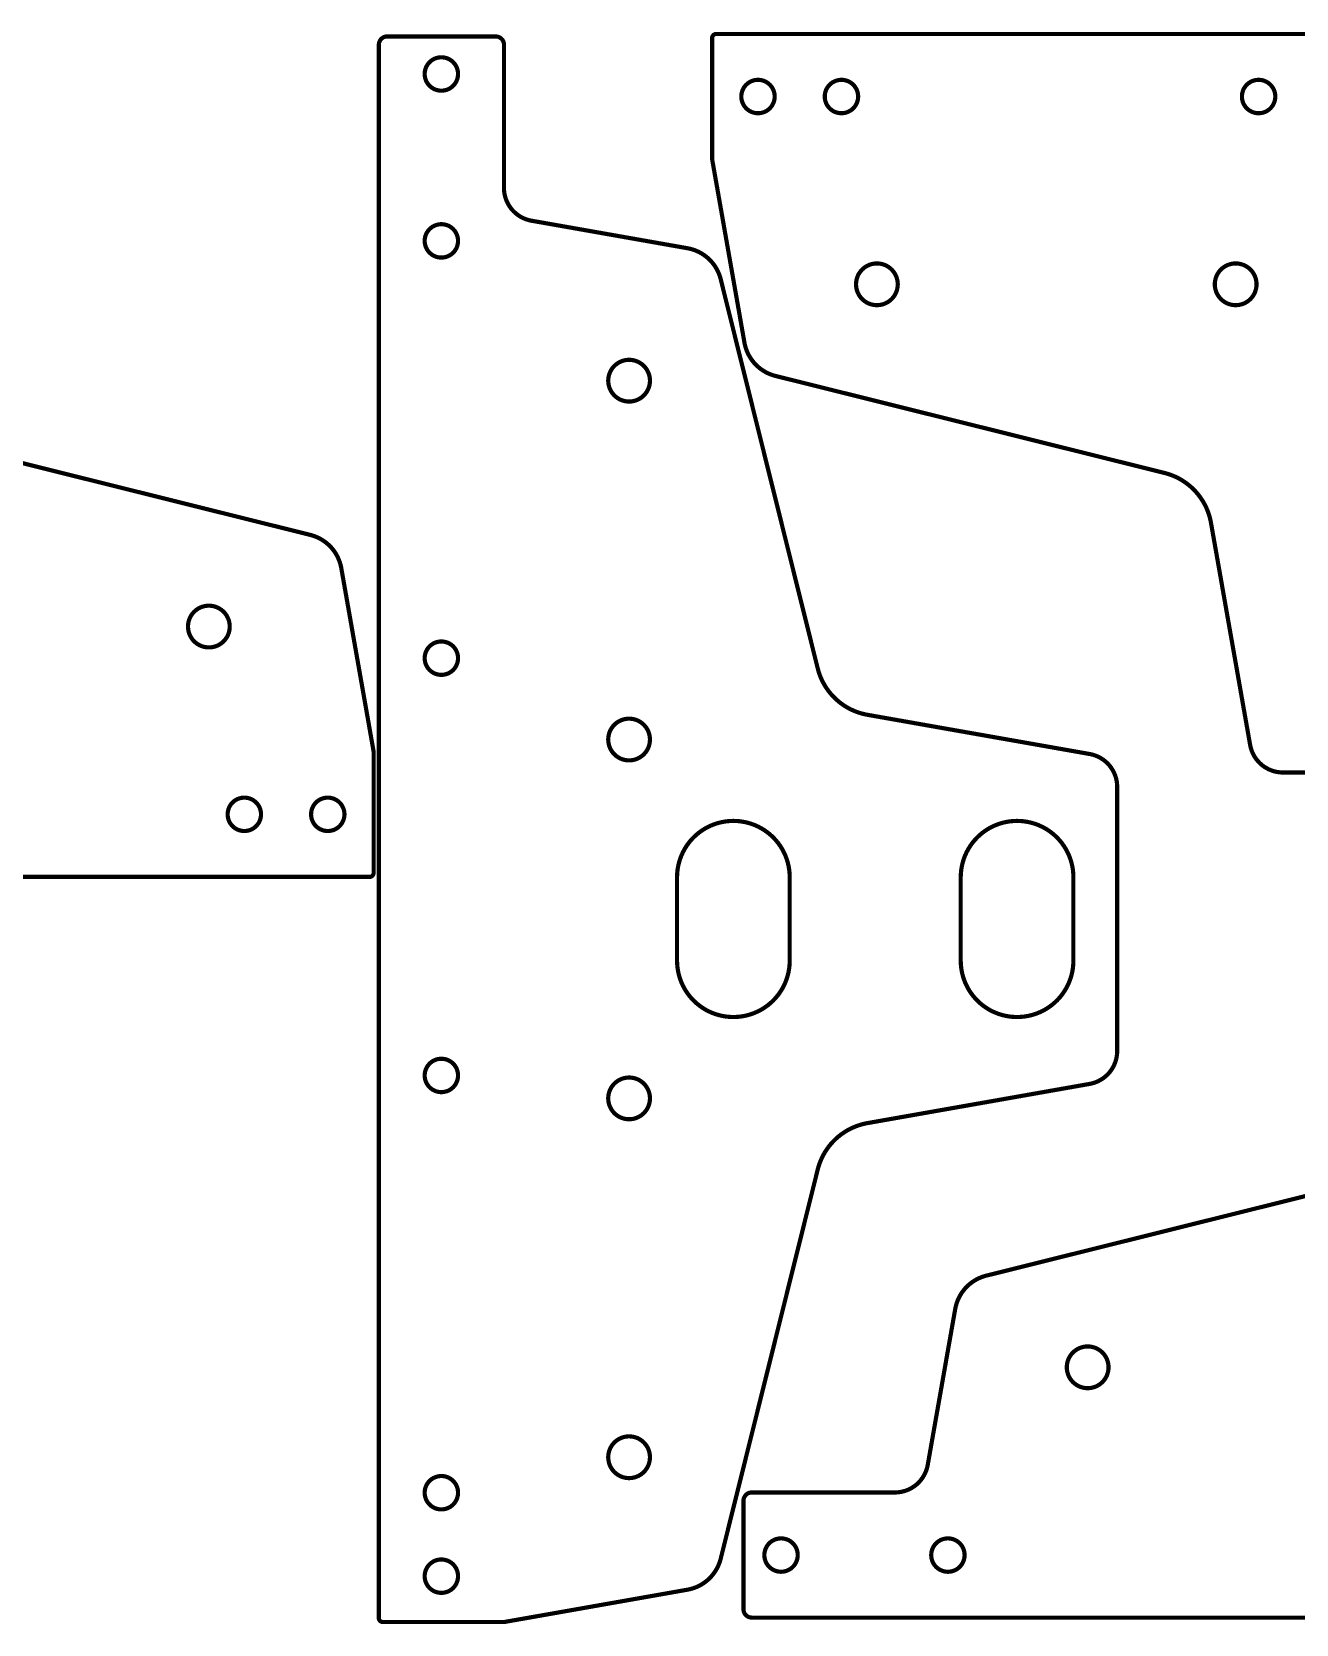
# Model space of a CAD drawing. Extents: x 0 to 1251, y 0 to 2501.
# Drawn here: x 516 to 819, y 0 to 381.6 of the extents above; entities that cross this region are included whole.
import ezdxf

# ---------------------------------------------------------------- set-up
doc = ezdxf.new("R2010")
doc.units = 0
doc.layers.get('0').update_dxf_attribs({"linetype": 'CONTINUOUS'})

msp = doc.modelspace()

# ---------------------------------------------------------------- linework, layer by layer
at = {"color": 0, "const_width": 1}
for points in [[(879.181, 204.111), (815.871, 204.111), (815.696, 204.111), (815.169, 204.142), (814.476, 204.233), (813.797, 204.383), (813.135, 204.593), (812.493, 204.858), (811.875, 205.179), (811.286, 205.554), (810.863, 205.869), (810.729, 205.982), (810.594, 206.094), (810.211, 206.457), (809.739, 206.972), (809.315, 207.525), (808.943, 208.111), (808.622, 208.726), (808.356, 209.369), (808.144, 210.036), (808.022, 210.549), (807.993, 210.721), (798.607, 263.95), (798.583, 264.083), (798.503, 264.482), (798.381, 265.01), (798.239, 265.532), (798.079, 266.047), (797.9, 266.557), (797.704, 267.058), (797.49, 267.553), (797.258, 268.037), (797.01, 268.515), (796.744, 268.983), (796.461, 269.442), (796.162, 269.89), (795.847, 270.328), (795.515, 270.756), (795.168, 271.171), (794.897, 271.476), (794.806, 271.575), (794.713, 271.674), (794.428, 271.965), (794.037, 272.34), (793.635, 272.701), (793.219, 273.046), (792.793, 273.376), (792.356, 273.69), (791.907, 273.987), (791.447, 274.269), (790.979, 274.533), (790.501, 274.782), (790.015, 275.013), (789.519, 275.226), (789.017, 275.421), (788.506, 275.599), (787.988, 275.758), (787.596, 275.867), (787.464, 275.899), (694.213, 299.15), (694.036, 299.193), (693.517, 299.35), (692.842, 299.599), (692.186, 299.894), (691.556, 300.236), (690.951, 300.622), (690.375, 301.051), (689.829, 301.522), (689.44, 301.9), (689.318, 302.032), (689.194, 302.164), (688.844, 302.579), (688.412, 303.156), (688.025, 303.76), (687.682, 304.39), (687.385, 305.043), (687.136, 305.717), (686.935, 306.408), (686.814, 306.938), (686.783, 307.115), (679.026, 351.111), (679.026, 380.111), (679.026, 380.16), (679.046, 380.307), (679.101, 380.493), (679.193, 380.665), (679.283, 380.783), (679.318, 380.818), (679.353, 380.853), (679.471, 380.943), (679.643, 381.035), (679.829, 381.092), (679.976, 381.111), (680.026, 381.111), (1057.03, 381.111)], [(599.142, 378.514), (599.142, 378.565), (599.153, 378.718), (599.182, 378.917), (599.232, 379.108), (599.299, 379.292), (599.383, 379.467), (599.483, 379.632), (599.599, 379.785), (599.728, 379.928), (599.869, 380.057), (600.024, 380.171), (600.189, 380.271), (600.364, 380.356), (600.547, 380.424), (600.739, 380.472), (600.938, 380.503), (601.09, 380.513), (601.142, 380.513), (627.142, 380.513), (627.192, 380.513), (627.339, 380.503), (627.533, 380.474), (627.724, 380.426), (627.907, 380.361), (628.083, 380.278), (628.251, 380.176), (628.41, 380.06), (628.521, 379.963), (628.557, 379.926), (628.592, 379.892), (628.689, 379.781), (628.806, 379.622), (628.907, 379.454), (628.99, 379.278), (629.056, 379.094), (629.103, 378.904), (629.132, 378.71), (629.142, 378.561), (629.142, 378.513), (629.128, 344.229), (629.128, 344.053), (629.158, 343.526), (629.25, 342.833), (629.401, 342.154), (629.61, 341.492), (629.875, 340.849), (630.196, 340.232), (630.571, 339.642), (630.886, 339.219), (630.999, 339.085), (631.111, 338.95), (631.474, 338.567), (631.989, 338.094), (632.542, 337.671), (633.128, 337.297), (633.743, 336.976), (634.386, 336.71), (635.053, 336.499), (635.565, 336.378), (635.739, 336.347), (673.121, 329.756), (673.299, 329.724), (673.828, 329.604), (674.519, 329.403), (675.193, 329.154), (675.846, 328.857), (676.476, 328.514), (677.081, 328.126), (677.657, 327.694), (678.072, 327.344), (678.204, 327.221), (678.336, 327.097), (678.714, 326.708), (679.185, 326.164), (679.614, 325.588), (680, 324.983), (680.342, 324.351), (680.637, 323.697), (680.886, 323.021), (681.043, 322.501), (681.086, 322.326), (704.338, 229.075), (704.369, 228.943), (704.478, 228.551), (704.637, 228.033), (704.815, 227.522), (705.01, 227.019), (705.224, 226.524), (705.454, 226.038), (705.703, 225.56), (705.967, 225.09), (706.249, 224.632), (706.546, 224.183), (706.86, 223.746), (707.189, 223.319), (707.535, 222.904), (707.896, 222.501), (708.271, 222.111), (708.563, 221.826), (708.661, 221.733), (708.761, 221.642), (709.065, 221.371), (709.481, 221.024), (709.908, 220.692), (710.346, 220.376), (710.794, 220.076), (711.253, 219.794), (711.721, 219.529), (712.199, 219.281), (712.685, 219.049), (713.178, 218.835), (713.679, 218.639), (714.189, 218.46), (714.704, 218.3), (715.226, 218.158), (715.754, 218.036), (716.153, 217.956), (716.286, 217.932), (769.515, 208.546), (769.688, 208.515), (770.2, 208.394), (770.867, 208.183), (771.51, 207.917), (772.125, 207.596), (772.711, 207.222), (773.264, 206.8), (773.779, 206.328), (774.142, 205.944), (774.254, 205.81), (774.367, 205.675), (774.682, 205.253), (775.057, 204.664), (775.378, 204.046), (775.643, 203.404), (775.853, 202.742), (776.003, 202.063), (776.094, 201.369), (776.125, 200.843), (776.125, 200.668), (776.125, 137.358), (776.125, 137.182), (776.094, 136.656), (776.003, 135.964), (775.853, 135.284), (775.643, 134.622), (775.378, 133.98), (775.057, 133.363), (774.682, 132.773), (774.367, 132.35), (774.254, 132.216), (774.142, 132.081), (773.779, 131.698), (773.264, 131.226), (772.711, 130.803), (772.125, 130.43), (771.51, 130.109), (770.867, 129.842), (770.2, 129.632), (769.688, 129.51), (769.515, 129.479), (716.286, 120.094), (716.153, 120.07), (715.754, 119.99), (715.226, 119.867), (714.704, 119.726), (714.189, 119.566), (713.679, 119.388), (713.178, 119.191), (712.685, 118.977), (712.199, 118.746), (711.721, 118.497), (711.253, 118.232), (710.794, 117.949), (710.346, 117.65), (709.908, 117.334), (709.481, 117.003), (709.065, 116.655), (708.761, 116.385), (708.661, 116.292), (708.563, 116.2), (708.271, 115.915), (707.896, 115.524), (707.535, 115.121), (707.189, 114.706), (706.86, 114.28), (706.546, 113.842), (706.249, 113.394), (705.967, 112.935), (705.703, 112.466), (705.454, 111.989), (705.224, 111.502), (705.01, 111.007), (704.815, 110.503), (704.637, 109.993), (704.478, 109.475), (704.369, 109.082), (704.338, 108.951), (681.086, 15.6992), (681.043, 15.5239), (680.886, 15.0043), (680.637, 14.3286), (680.342, 13.6738), (680, 13.043), (679.614, 12.4382), (679.185, 11.862), (678.714, 11.3166), (678.336, 10.928), (678.204, 10.8047), (678.072, 10.6814), (677.657, 10.3312), (677.081, 9.8997), (676.476, 9.5119), (675.846, 9.1691), (675.193, 8.8722), (674.519, 8.6226), (673.828, 8.4214), (673.299, 8.3017), (673.121, 8.2704), (629.125, 0.5128), (600.125, 0.5128), (600.076, 0.5128), (599.929, 0.5321), (599.743, 0.589), (599.571, 0.681), (599.453, 0.7713), (599.418, 0.8058), (599.383, 0.8405), (599.293, 0.9581), (599.201, 1.1302), (599.144, 1.3168), (599.125, 1.4638), (599.125, 1.5128), (599.125, 378.514)], [(489.458, 284.301), (582.71, 261.051), (582.885, 261.007), (583.404, 260.851), (584.081, 260.601), (584.735, 260.306), (585.365, 259.964), (585.971, 259.578), (586.547, 259.149), (587.092, 258.678), (587.481, 258.3), (587.604, 258.168), (587.728, 258.036), (588.078, 257.622), (588.51, 257.044), (588.897, 256.44), (589.24, 255.81), (589.536, 255.157), (589.786, 254.483), (589.988, 253.792), (590.107, 253.263), (590.139, 253.085), (597.896, 209.09), (597.896, 180.09), (597.896, 180.04), (597.876, 179.893), (597.819, 179.707), (597.728, 179.535), (597.637, 179.417), (597.603, 179.382), (597.568, 179.349), (597.451, 179.258), (597.279, 179.165), (597.092, 179.108), (596.944, 179.09), (596.896, 179.09), (219.896, 179.09)], [(688.547, 1.584), (688.496, 1.584), (688.343, 1.5944), (688.144, 1.6248), (687.953, 1.674), (687.769, 1.7413), (687.594, 1.8257), (687.429, 1.9258), (687.275, 2.041), (687.133, 2.1701), (687.004, 2.3121), (686.89, 2.4661), (686.789, 2.6311), (686.706, 2.8058), (686.637, 2.9896), (686.589, 3.181), (686.558, 3.3796), (686.549, 3.533), (686.549, 3.584), (686.549, 29.584), (686.549, 29.6335), (686.558, 29.7817), (686.588, 29.9761), (686.635, 30.1658), (686.7, 30.3496), (686.783, 30.5261), (686.885, 30.694), (687.001, 30.8518), (687.099, 30.9636), (687.135, 30.9985), (687.169, 31.0335), (687.281, 31.1312), (687.439, 31.2483), (687.607, 31.3485), (687.783, 31.4318), (687.967, 31.4978), (688.157, 31.5454), (688.351, 31.5742), (688.5, 31.584), (688.549, 31.584), (722.832, 31.5701), (723.008, 31.5701), (723.535, 31.6007), (724.228, 31.6921), (724.907, 31.8429), (725.569, 32.0517), (726.213, 32.3172), (726.829, 32.6385), (727.419, 33.0132), (727.843, 33.3279), (727.976, 33.4407), (728.111, 33.5536), (728.494, 33.9156), (728.967, 34.431), (729.39, 34.9833), (729.764, 35.5694), (730.085, 36.1858), (730.351, 36.8286), (730.563, 37.4949), (730.683, 38.0081), (730.714, 38.1808), (737.306, 75.5622), (737.338, 75.7403), (737.457, 76.2693), (737.658, 76.961), (737.907, 77.6346), (738.204, 78.2878), (738.547, 78.9179), (738.935, 79.5228), (739.367, 80.0996), (739.717, 80.5139), (739.84, 80.6458), (739.964, 80.7781), (740.353, 81.1565), (740.897, 81.6269), (741.474, 82.056), (742.078, 82.4422), (742.71, 82.7839), (743.364, 83.0799), (744.04, 83.3287), (744.56, 83.4853), (744.735, 83.5289), (837.986, 106.779)], [(1065.55, 1.5677), (688.547, 1.5677)]]:
    msp.add_lwpolyline(points, dxfattribs=at)
for points in [[(618.125, 371.513), (618.125, 371.411), (618.106, 371.104), (618.044, 370.707), (617.946, 370.324), (617.811, 369.956), (617.643, 369.606), (617.443, 369.276), (617.213, 368.968), (616.954, 368.685), (616.669, 368.426), (616.363, 368.196), (616.032, 367.996), (615.682, 367.828), (615.315, 367.693), (614.932, 367.594), (614.535, 367.533), (614.228, 367.513), (614.125, 367.513), (614.024, 367.513), (613.717, 367.533), (613.319, 367.594), (612.936, 367.693), (612.568, 367.828), (612.219, 367.996), (611.889, 368.196), (611.581, 368.426), (611.297, 368.685), (611.039, 368.968), (610.808, 369.276), (610.608, 369.606), (610.44, 369.956), (610.306, 370.324), (610.207, 370.707), (610.146, 371.104), (610.125, 371.411), (610.125, 371.513), (610.125, 371.615), (610.146, 371.922), (610.207, 372.319), (610.306, 372.703), (610.44, 373.069), (610.608, 373.419), (610.808, 373.75), (611.039, 374.057), (611.297, 374.342), (611.581, 374.6), (611.889, 374.829), (612.219, 375.031), (612.568, 375.199), (612.936, 375.333), (613.319, 375.432), (613.717, 375.492), (614.024, 375.513), (614.125, 375.513), (614.228, 375.513), (614.535, 375.492), (614.932, 375.432), (615.315, 375.333), (615.682, 375.199), (616.032, 375.031), (616.363, 374.829), (616.669, 374.6), (616.954, 374.342), (617.213, 374.057), (617.443, 373.75), (617.643, 373.419), (617.811, 373.069), (617.946, 372.703), (618.044, 372.319), (618.106, 371.922), (618.125, 371.615), (618.125, 371.513)], [(694.026, 366.111), (694.026, 366.008), (694.006, 365.701), (693.944, 365.304), (693.846, 364.921), (693.711, 364.553), (693.543, 364.204), (693.343, 363.874), (693.113, 363.567), (692.854, 363.282), (692.569, 363.024), (692.262, 362.793), (691.932, 362.593), (691.583, 362.425), (691.215, 362.29), (690.832, 362.192), (690.435, 362.131), (690.128, 362.111), (690.026, 362.111), (689.924, 362.111), (689.617, 362.131), (689.219, 362.192), (688.836, 362.29), (688.469, 362.425), (688.119, 362.593), (687.789, 362.793), (687.482, 363.024), (687.197, 363.282), (686.939, 363.567), (686.708, 363.874), (686.508, 364.204), (686.34, 364.553), (686.206, 364.921), (686.107, 365.304), (686.046, 365.701), (686.026, 366.008), (686.026, 366.111), (686.026, 366.213), (686.046, 366.519), (686.107, 366.917), (686.206, 367.3), (686.34, 367.668), (686.508, 368.017), (686.708, 368.347), (686.939, 368.656), (687.197, 368.939), (687.482, 369.197), (687.789, 369.428), (688.119, 369.628), (688.469, 369.796), (688.836, 369.931), (689.219, 370.029), (689.617, 370.09), (689.924, 370.111), (690.026, 370.111), (690.128, 370.111), (690.435, 370.09), (690.832, 370.029), (691.215, 369.931), (691.583, 369.796), (691.932, 369.628), (692.262, 369.428), (692.569, 369.197), (692.854, 368.939), (693.113, 368.656), (693.343, 368.347), (693.543, 368.017), (693.711, 367.668), (693.846, 367.3), (693.944, 366.917), (694.006, 366.519), (694.026, 366.213), (694.026, 366.111)], [(714.026, 366.111), (714.026, 366.008), (714.006, 365.701), (713.944, 365.304), (713.846, 364.921), (713.711, 364.553), (713.543, 364.204), (713.343, 363.874), (713.113, 363.567), (712.854, 363.282), (712.569, 363.024), (712.262, 362.793), (711.932, 362.593), (711.583, 362.425), (711.215, 362.29), (710.832, 362.192), (710.435, 362.131), (710.128, 362.111), (710.026, 362.111), (709.924, 362.111), (709.617, 362.131), (709.219, 362.192), (708.836, 362.29), (708.469, 362.425), (708.119, 362.593), (707.789, 362.793), (707.482, 363.024), (707.197, 363.282), (706.939, 363.567), (706.708, 363.874), (706.508, 364.204), (706.34, 364.553), (706.206, 364.921), (706.107, 365.304), (706.046, 365.701), (706.026, 366.008), (706.026, 366.111), (706.026, 366.213), (706.046, 366.519), (706.107, 366.917), (706.206, 367.3), (706.34, 367.668), (706.508, 368.017), (706.708, 368.347), (706.939, 368.656), (707.197, 368.939), (707.482, 369.197), (707.789, 369.428), (708.119, 369.628), (708.469, 369.796), (708.836, 369.931), (709.219, 370.029), (709.617, 370.09), (709.924, 370.111), (710.026, 370.111), (710.128, 370.111), (710.435, 370.09), (710.832, 370.029), (711.215, 369.931), (711.583, 369.796), (711.932, 369.628), (712.262, 369.428), (712.569, 369.197), (712.854, 368.939), (713.113, 368.656), (713.343, 368.347), (713.543, 368.017), (713.711, 367.668), (713.846, 367.3), (713.944, 366.917), (714.006, 366.519), (714.026, 366.213), (714.026, 366.111)], [(814.026, 366.111), (814.026, 366.008), (814.006, 365.701), (813.944, 365.304), (813.846, 364.921), (813.711, 364.553), (813.543, 364.204), (813.343, 363.874), (813.113, 363.567), (812.854, 363.282), (812.569, 363.024), (812.262, 362.793), (811.932, 362.593), (811.583, 362.425), (811.215, 362.29), (810.832, 362.192), (810.435, 362.131), (810.128, 362.111), (810.026, 362.111), (809.924, 362.111), (809.617, 362.131), (809.219, 362.192), (808.836, 362.29), (808.469, 362.425), (808.119, 362.593), (807.789, 362.793), (807.482, 363.024), (807.197, 363.282), (806.939, 363.567), (806.708, 363.874), (806.508, 364.204), (806.34, 364.553), (806.206, 364.921), (806.107, 365.304), (806.046, 365.701), (806.026, 366.008), (806.026, 366.111), (806.026, 366.213), (806.046, 366.519), (806.107, 366.917), (806.206, 367.3), (806.34, 367.668), (806.508, 368.017), (806.708, 368.347), (806.939, 368.656), (807.197, 368.939), (807.482, 369.197), (807.789, 369.428), (808.119, 369.628), (808.469, 369.796), (808.836, 369.931), (809.219, 370.029), (809.617, 370.09), (809.924, 370.111), (810.026, 370.111), (810.128, 370.111), (810.435, 370.09), (810.832, 370.029), (811.215, 369.931), (811.583, 369.796), (811.932, 369.628), (812.262, 369.428), (812.569, 369.197), (812.854, 368.939), (813.113, 368.656), (813.343, 368.347), (813.543, 368.017), (813.711, 367.668), (813.846, 367.3), (813.944, 366.917), (814.006, 366.519), (814.026, 366.213), (814.026, 366.111)], [(618.125, 331.513), (618.125, 331.411), (618.106, 331.104), (618.044, 330.707), (617.946, 330.324), (617.811, 329.956), (617.643, 329.606), (617.443, 329.276), (617.213, 328.968), (616.954, 328.685), (616.669, 328.426), (616.363, 328.196), (616.032, 327.996), (615.682, 327.828), (615.315, 327.693), (614.932, 327.594), (614.535, 327.533), (614.228, 327.513), (614.125, 327.513), (614.024, 327.513), (613.717, 327.533), (613.319, 327.594), (612.936, 327.693), (612.568, 327.828), (612.219, 327.996), (611.889, 328.196), (611.581, 328.426), (611.297, 328.685), (611.039, 328.968), (610.808, 329.276), (610.608, 329.606), (610.44, 329.956), (610.306, 330.324), (610.207, 330.707), (610.146, 331.104), (610.125, 331.411), (610.125, 331.513), (610.125, 331.615), (610.146, 331.922), (610.207, 332.319), (610.306, 332.703), (610.44, 333.069), (610.608, 333.419), (610.808, 333.75), (611.039, 334.057), (611.297, 334.342), (611.581, 334.6), (611.889, 334.829), (612.219, 335.031), (612.568, 335.199), (612.936, 335.333), (613.319, 335.432), (613.717, 335.492), (614.024, 335.513), (614.125, 335.513), (614.228, 335.513), (614.535, 335.492), (614.932, 335.432), (615.315, 335.333), (615.682, 335.199), (616.032, 335.031), (616.363, 334.829), (616.669, 334.6), (616.954, 334.342), (617.213, 334.057), (617.443, 333.75), (617.643, 333.419), (617.811, 333.069), (617.946, 332.703), (618.044, 332.319), (618.106, 331.922), (618.125, 331.615), (618.125, 331.513)], [(723.526, 321.111), (723.526, 320.983), (723.5, 320.6), (723.424, 320.103), (723.301, 319.624), (723.133, 319.164), (722.922, 318.728), (722.672, 318.315), (722.383, 317.931), (722.061, 317.575), (721.706, 317.253), (721.321, 316.964), (720.908, 316.714), (720.472, 316.504), (720.012, 316.335), (719.533, 316.213), (719.037, 316.136), (718.654, 316.111), (718.526, 316.111), (718.399, 316.111), (718.014, 316.136), (717.518, 316.213), (717.039, 316.335), (716.579, 316.504), (716.143, 316.714), (715.731, 316.964), (715.346, 317.253), (714.99, 317.575), (714.668, 317.931), (714.379, 318.315), (714.129, 318.728), (713.918, 319.164), (713.75, 319.624), (713.628, 320.103), (713.551, 320.6), (713.526, 320.983), (713.526, 321.111), (713.526, 321.239), (713.551, 321.622), (713.628, 322.118), (713.75, 322.597), (713.918, 323.057), (714.129, 323.494), (714.379, 323.906), (714.668, 324.292), (714.99, 324.646), (715.346, 324.969), (715.731, 325.257), (716.143, 325.507), (716.579, 325.718), (717.039, 325.886), (717.518, 326.008), (718.014, 326.085), (718.399, 326.111), (718.526, 326.111), (718.654, 326.111), (719.037, 326.085), (719.533, 326.008), (720.012, 325.886), (720.472, 325.718), (720.908, 325.507), (721.321, 325.257), (721.706, 324.969), (722.061, 324.646), (722.383, 324.292), (722.672, 323.906), (722.922, 323.494), (723.133, 323.057), (723.301, 322.597), (723.424, 322.118), (723.5, 321.622), (723.526, 321.239), (723.526, 321.111)], [(809.526, 321.111), (809.526, 320.983), (809.5, 320.6), (809.424, 320.103), (809.301, 319.624), (809.133, 319.164), (808.922, 318.728), (808.672, 318.315), (808.383, 317.931), (808.061, 317.575), (807.706, 317.253), (807.321, 316.964), (806.908, 316.714), (806.472, 316.504), (806.012, 316.335), (805.533, 316.213), (805.037, 316.136), (804.654, 316.111), (804.526, 316.111), (804.399, 316.111), (804.014, 316.136), (803.518, 316.213), (803.039, 316.335), (802.579, 316.504), (802.143, 316.714), (801.731, 316.964), (801.346, 317.253), (800.99, 317.575), (800.668, 317.931), (800.379, 318.315), (800.129, 318.728), (799.918, 319.164), (799.75, 319.624), (799.628, 320.103), (799.551, 320.6), (799.526, 320.983), (799.526, 321.111), (799.526, 321.239), (799.551, 321.622), (799.628, 322.118), (799.75, 322.597), (799.918, 323.057), (800.129, 323.494), (800.379, 323.906), (800.668, 324.292), (800.99, 324.646), (801.346, 324.969), (801.731, 325.257), (802.143, 325.507), (802.579, 325.718), (803.039, 325.886), (803.518, 326.008), (804.014, 326.085), (804.399, 326.111), (804.526, 326.111), (804.654, 326.111), (805.037, 326.085), (805.533, 326.008), (806.012, 325.886), (806.472, 325.718), (806.908, 325.507), (807.321, 325.257), (807.706, 324.969), (808.061, 324.646), (808.383, 324.292), (808.672, 323.906), (808.922, 323.494), (809.133, 323.057), (809.301, 322.597), (809.424, 322.118), (809.5, 321.622), (809.526, 321.239), (809.526, 321.111)], [(664.125, 298.013), (664.125, 297.885), (664.1, 297.501), (664.024, 297.006), (663.901, 296.526), (663.733, 296.067), (663.522, 295.629), (663.272, 295.218), (662.983, 294.832), (662.661, 294.478), (662.306, 294.154), (661.921, 293.867), (661.508, 293.617), (661.072, 293.406), (660.613, 293.237), (660.133, 293.114), (659.636, 293.039), (659.253, 293.013), (659.125, 293.013), (658.997, 293.013), (658.614, 293.039), (658.118, 293.114), (657.639, 293.237), (657.179, 293.406), (656.742, 293.617), (656.331, 293.867), (655.944, 294.154), (655.59, 294.478), (655.268, 294.832), (654.979, 295.218), (654.729, 295.629), (654.518, 296.067), (654.35, 296.526), (654.228, 297.006), (654.151, 297.501), (654.125, 297.885), (654.125, 298.013), (654.125, 298.14), (654.151, 298.524), (654.228, 299.021), (654.35, 299.5), (654.518, 299.96), (654.729, 300.396), (654.979, 300.808), (655.268, 301.193), (655.59, 301.549), (655.944, 301.871), (656.331, 302.158), (656.742, 302.41), (657.179, 302.619), (657.639, 302.787), (658.118, 302.911), (658.614, 302.987), (658.997, 303.013), (659.125, 303.013), (659.253, 303.013), (659.636, 302.987), (660.133, 302.911), (660.613, 302.787), (661.072, 302.619), (661.508, 302.41), (661.921, 302.158), (662.306, 301.871), (662.661, 301.549), (662.983, 301.193), (663.272, 300.808), (663.522, 300.396), (663.733, 299.96), (663.901, 299.5), (664.024, 299.021), (664.1, 298.524), (664.125, 298.14), (664.125, 298.013)], [(563.396, 239.09), (563.396, 238.963), (563.371, 238.579), (563.294, 238.082), (563.171, 237.603), (563.003, 237.143), (562.793, 236.707), (562.542, 236.294), (562.254, 235.91), (561.932, 235.554), (561.576, 235.232), (561.192, 234.944), (560.779, 234.693), (560.342, 234.483), (559.883, 234.315), (559.404, 234.192), (558.907, 234.115), (558.524, 234.09), (558.396, 234.09), (558.268, 234.09), (557.885, 234.115), (557.389, 234.192), (556.91, 234.315), (556.45, 234.483), (556.012, 234.693), (555.6, 234.944), (555.215, 235.232), (554.861, 235.554), (554.537, 235.91), (554.25, 236.294), (554, 236.707), (553.789, 237.143), (553.621, 237.603), (553.497, 238.082), (553.422, 238.579), (553.396, 238.963), (553.396, 239.09), (553.396, 239.218), (553.422, 239.601), (553.497, 240.097), (553.621, 240.576), (553.789, 241.036), (554, 241.474), (554.25, 241.886), (554.537, 242.271), (554.861, 242.625), (555.215, 242.949), (555.6, 243.236), (556.012, 243.486), (556.45, 243.697), (556.91, 243.865), (557.389, 243.989), (557.885, 244.064), (558.268, 244.09), (558.396, 244.09), (558.524, 244.09), (558.907, 244.064), (559.404, 243.989), (559.883, 243.865), (560.342, 243.697), (560.779, 243.486), (561.192, 243.236), (561.576, 242.949), (561.932, 242.625), (562.254, 242.271), (562.542, 241.886), (562.793, 241.474), (563.003, 241.036), (563.171, 240.576), (563.294, 240.097), (563.371, 239.601), (563.396, 239.218), (563.396, 239.09)], [(618.125, 231.513), (618.125, 231.411), (618.106, 231.104), (618.044, 230.707), (617.946, 230.324), (617.811, 229.956), (617.643, 229.606), (617.443, 229.276), (617.213, 228.968), (616.954, 228.685), (616.669, 228.426), (616.363, 228.196), (616.032, 227.996), (615.682, 227.828), (615.315, 227.693), (614.932, 227.594), (614.535, 227.533), (614.228, 227.513), (614.125, 227.513), (614.024, 227.513), (613.717, 227.533), (613.319, 227.594), (612.936, 227.693), (612.568, 227.828), (612.219, 227.996), (611.889, 228.196), (611.581, 228.426), (611.297, 228.685), (611.039, 228.968), (610.808, 229.276), (610.608, 229.606), (610.44, 229.956), (610.306, 230.324), (610.207, 230.707), (610.146, 231.104), (610.125, 231.411), (610.125, 231.513), (610.125, 231.615), (610.146, 231.922), (610.207, 232.319), (610.306, 232.703), (610.44, 233.069), (610.608, 233.419), (610.808, 233.75), (611.039, 234.057), (611.297, 234.342), (611.581, 234.6), (611.889, 234.829), (612.219, 235.031), (612.568, 235.199), (612.936, 235.333), (613.319, 235.432), (613.717, 235.492), (614.024, 235.513), (614.125, 235.513), (614.228, 235.513), (614.535, 235.492), (614.932, 235.432), (615.315, 235.333), (615.682, 235.199), (616.032, 235.031), (616.363, 234.829), (616.669, 234.6), (616.954, 234.342), (617.213, 234.057), (617.443, 233.75), (617.643, 233.419), (617.811, 233.069), (617.946, 232.703), (618.044, 232.319), (618.106, 231.922), (618.125, 231.615), (618.125, 231.513)], [(664.125, 212.013), (664.125, 211.885), (664.1, 211.501), (664.024, 211.006), (663.901, 210.526), (663.733, 210.067), (663.522, 209.629), (663.272, 209.218), (662.983, 208.832), (662.661, 208.478), (662.306, 208.154), (661.921, 207.867), (661.508, 207.617), (661.072, 207.406), (660.613, 207.237), (660.133, 207.114), (659.636, 207.039), (659.253, 207.013), (659.125, 207.013), (658.997, 207.013), (658.614, 207.039), (658.118, 207.114), (657.639, 207.237), (657.179, 207.406), (656.742, 207.617), (656.331, 207.867), (655.944, 208.154), (655.59, 208.478), (655.268, 208.832), (654.979, 209.218), (654.729, 209.629), (654.518, 210.067), (654.35, 210.526), (654.228, 211.006), (654.151, 211.501), (654.125, 211.885), (654.125, 212.013), (654.125, 212.14), (654.151, 212.524), (654.228, 213.021), (654.35, 213.5), (654.518, 213.96), (654.729, 214.396), (654.979, 214.808), (655.268, 215.193), (655.59, 215.549), (655.944, 215.871), (656.331, 216.158), (656.742, 216.41), (657.179, 216.619), (657.639, 216.788), (658.118, 216.911), (658.614, 216.987), (658.997, 217.013), (659.125, 217.013), (659.253, 217.013), (659.636, 216.987), (660.133, 216.911), (660.613, 216.788), (661.072, 216.619), (661.508, 216.41), (661.921, 216.158), (662.306, 215.871), (662.661, 215.549), (662.983, 215.193), (663.272, 214.808), (663.522, 214.396), (663.733, 213.96), (663.901, 213.5), (664.024, 213.021), (664.1, 212.524), (664.125, 212.14), (664.125, 212.013)], [(570.896, 194.09), (570.896, 193.987), (570.875, 193.681), (570.815, 193.283), (570.717, 192.9), (570.582, 192.533), (570.414, 192.183), (570.213, 191.853), (569.983, 191.546), (569.725, 191.261), (569.44, 191.003), (569.132, 190.774), (568.803, 190.572), (568.453, 190.404), (568.086, 190.269), (567.703, 190.171), (567.306, 190.111), (566.999, 190.09), (566.896, 190.09), (566.794, 190.09), (566.488, 190.111), (566.09, 190.171), (565.707, 190.269), (565.339, 190.404), (564.989, 190.572), (564.66, 190.774), (564.351, 191.003), (564.068, 191.261), (563.81, 191.546), (563.579, 191.853), (563.379, 192.183), (563.21, 192.533), (563.076, 192.9), (562.978, 193.283), (562.917, 193.681), (562.896, 193.987), (562.896, 194.09), (562.896, 194.192), (562.917, 194.499), (562.978, 194.896), (563.076, 195.279), (563.21, 195.647), (563.379, 195.997), (563.579, 196.326), (563.81, 196.635), (564.068, 196.918), (564.351, 197.176), (564.66, 197.407), (564.989, 197.607), (565.339, 197.775), (565.707, 197.91), (566.09, 198.008), (566.488, 198.069), (566.794, 198.09), (566.896, 198.09), (566.999, 198.09), (567.306, 198.069), (567.703, 198.008), (568.086, 197.91), (568.453, 197.775), (568.803, 197.607), (569.132, 197.407), (569.44, 197.176), (569.725, 196.918), (569.983, 196.635), (570.213, 196.326), (570.414, 195.997), (570.582, 195.647), (570.717, 195.279), (570.815, 194.896), (570.875, 194.499), (570.896, 194.192), (570.896, 194.09)], [(590.896, 194.09), (590.896, 193.987), (590.875, 193.681), (590.815, 193.283), (590.717, 192.9), (590.582, 192.533), (590.414, 192.183), (590.213, 191.853), (589.983, 191.546), (589.725, 191.261), (589.44, 191.003), (589.132, 190.774), (588.803, 190.572), (588.453, 190.404), (588.086, 190.269), (587.703, 190.171), (587.306, 190.111), (586.999, 190.09), (586.896, 190.09), (586.794, 190.09), (586.488, 190.111), (586.09, 190.171), (585.707, 190.269), (585.339, 190.404), (584.989, 190.572), (584.66, 190.774), (584.351, 191.003), (584.068, 191.261), (583.81, 191.546), (583.579, 191.853), (583.379, 192.183), (583.21, 192.533), (583.076, 192.9), (582.978, 193.283), (582.917, 193.681), (582.896, 193.987), (582.896, 194.09), (582.896, 194.192), (582.917, 194.499), (582.978, 194.896), (583.076, 195.279), (583.21, 195.647), (583.379, 195.997), (583.579, 196.326), (583.81, 196.635), (584.068, 196.918), (584.351, 197.176), (584.66, 197.407), (584.989, 197.607), (585.339, 197.775), (585.707, 197.91), (586.09, 198.008), (586.488, 198.069), (586.794, 198.09), (586.896, 198.09), (586.999, 198.09), (587.306, 198.069), (587.703, 198.008), (588.086, 197.91), (588.453, 197.775), (588.803, 197.607), (589.132, 197.407), (589.44, 197.176), (589.725, 196.918), (589.983, 196.635), (590.213, 196.326), (590.414, 195.997), (590.582, 195.647), (590.717, 195.279), (590.815, 194.896), (590.875, 194.499), (590.896, 194.192), (590.896, 194.09)], [(670.625, 159.013), (670.625, 158.788), (670.656, 158.114), (670.744, 157.225), (670.89, 156.35), (671.093, 155.49), (671.35, 154.65), (671.66, 153.831), (672.022, 153.033), (672.435, 152.263), (672.896, 151.521), (673.404, 150.808), (673.96, 150.131), (674.558, 149.487), (675.201, 148.882), (675.886, 148.318), (676.611, 147.797), (677.181, 147.433), (677.375, 147.321), (677.571, 147.208), (678.169, 146.897), (678.983, 146.531), (679.814, 146.219), (680.66, 145.965), (681.517, 145.767), (682.382, 145.626), (683.251, 145.542), (684.125, 145.513), (684.999, 145.542), (685.869, 145.626), (686.735, 145.767), (687.592, 145.965), (688.436, 146.219), (689.268, 146.531), (690.082, 146.897), (690.681, 147.208), (690.875, 147.321), (691.071, 147.433), (691.64, 147.797), (692.365, 148.318), (693.05, 148.882), (693.693, 149.487), (694.292, 150.131), (694.847, 150.808), (695.356, 151.521), (695.817, 152.263), (696.229, 153.033), (696.592, 153.831), (696.901, 154.65), (697.158, 155.49), (697.361, 156.35), (697.507, 157.225), (697.596, 158.114), (697.625, 158.788), (697.625, 159.013), (697.625, 179.013), (697.625, 179.237), (697.596, 179.913), (697.507, 180.801), (697.361, 181.676), (697.158, 182.535), (696.901, 183.376), (696.592, 184.196), (696.229, 184.992), (695.817, 185.763), (695.356, 186.506), (694.847, 187.217), (694.292, 187.896), (693.693, 188.539), (693.05, 189.143), (692.365, 189.707), (691.64, 190.229), (691.071, 190.592), (690.875, 190.704), (690.681, 190.817), (690.082, 191.128), (689.268, 191.496), (688.436, 191.807), (687.592, 192.061), (686.735, 192.258), (685.869, 192.4), (684.999, 192.485), (684.125, 192.513), (683.251, 192.485), (682.382, 192.4), (681.517, 192.258), (680.66, 192.061), (679.814, 191.807), (678.983, 191.496), (678.169, 191.128), (677.571, 190.817), (677.375, 190.704), (677.181, 190.592), (676.611, 190.229), (675.886, 189.707), (675.201, 189.143), (674.558, 188.539), (673.96, 187.896), (673.404, 187.217), (672.896, 186.506), (672.435, 185.763), (672.022, 184.992), (671.66, 184.196), (671.35, 183.376), (671.093, 182.535), (670.89, 181.676), (670.744, 180.801), (670.656, 179.913), (670.625, 179.237), (670.625, 179.013), (670.625, 159.013)], [(765.625, 159.013), (765.625, 158.788), (765.596, 158.114), (765.507, 157.225), (765.361, 156.35), (765.158, 155.49), (764.901, 154.65), (764.592, 153.831), (764.229, 153.033), (763.817, 152.263), (763.356, 151.521), (762.847, 150.808), (762.292, 150.131), (761.693, 149.487), (761.05, 148.882), (760.365, 148.318), (759.64, 147.797), (759.071, 147.433), (758.875, 147.321), (758.681, 147.208), (758.082, 146.897), (757.268, 146.531), (756.436, 146.219), (755.592, 145.965), (754.735, 145.767), (753.869, 145.626), (752.999, 145.542), (752.125, 145.513), (751.251, 145.542), (750.382, 145.626), (749.517, 145.767), (748.66, 145.965), (747.814, 146.219), (746.983, 146.531), (746.169, 146.897), (745.571, 147.208), (745.375, 147.321), (745.181, 147.433), (744.611, 147.797), (743.886, 148.318), (743.201, 148.882), (742.558, 149.487), (741.96, 150.131), (741.404, 150.808), (740.896, 151.521), (740.435, 152.263), (740.022, 153.033), (739.66, 153.831), (739.35, 154.65), (739.093, 155.49), (738.89, 156.35), (738.744, 157.225), (738.656, 158.114), (738.625, 158.788), (738.625, 159.013), (738.625, 179.013), (738.625, 179.237), (738.656, 179.913), (738.744, 180.801), (738.89, 181.676), (739.093, 182.535), (739.35, 183.376), (739.66, 184.196), (740.022, 184.992), (740.435, 185.763), (740.896, 186.506), (741.404, 187.217), (741.96, 187.896), (742.558, 188.539), (743.201, 189.143), (743.886, 189.707), (744.611, 190.229), (745.181, 190.592), (745.375, 190.704), (745.571, 190.817), (746.169, 191.128), (746.983, 191.496), (747.814, 191.807), (748.66, 192.061), (749.517, 192.258), (750.382, 192.4), (751.251, 192.485), (752.125, 192.513), (752.999, 192.485), (753.869, 192.4), (754.735, 192.258), (755.592, 192.061), (756.436, 191.807), (757.268, 191.496), (758.082, 191.128), (758.681, 190.817), (758.875, 190.704), (759.071, 190.592), (759.64, 190.229), (760.365, 189.707), (761.05, 189.143), (761.693, 188.539), (762.292, 187.896), (762.847, 187.217), (763.356, 186.506), (763.817, 185.763), (764.229, 184.992), (764.592, 184.196), (764.901, 183.376), (765.158, 182.535), (765.361, 181.676), (765.507, 180.801), (765.596, 179.913), (765.625, 179.237), (765.625, 179.013), (765.625, 159.013)], [(618.125, 131.513), (618.125, 131.411), (618.106, 131.104), (618.044, 130.707), (617.946, 130.323), (617.811, 129.956), (617.643, 129.606), (617.443, 129.277), (617.213, 128.968), (616.954, 128.684), (616.669, 128.426), (616.363, 128.196), (616.032, 127.996), (615.682, 127.827), (615.315, 127.693), (614.932, 127.594), (614.535, 127.533), (614.228, 127.513), (614.125, 127.513), (614.024, 127.513), (613.717, 127.533), (613.319, 127.594), (612.936, 127.693), (612.568, 127.827), (612.219, 127.996), (611.889, 128.196), (611.581, 128.426), (611.297, 128.684), (611.039, 128.968), (610.808, 129.277), (610.608, 129.606), (610.44, 129.956), (610.306, 130.323), (610.207, 130.707), (610.146, 131.104), (610.125, 131.411), (610.125, 131.513), (610.125, 131.615), (610.146, 131.922), (610.207, 132.319), (610.306, 132.702), (610.44, 133.07), (610.608, 133.419), (610.808, 133.749), (611.039, 134.057), (611.297, 134.341), (611.581, 134.599), (611.889, 134.83), (612.219, 135.03), (612.568, 135.199), (612.936, 135.333), (613.319, 135.432), (613.717, 135.492), (614.024, 135.513), (614.125, 135.513), (614.228, 135.513), (614.535, 135.492), (614.932, 135.432), (615.315, 135.333), (615.682, 135.199), (616.032, 135.03), (616.363, 134.83), (616.669, 134.599), (616.954, 134.341), (617.213, 134.057), (617.443, 133.749), (617.643, 133.419), (617.811, 133.07), (617.946, 132.702), (618.044, 132.319), (618.106, 131.922), (618.125, 131.615), (618.125, 131.513)], [(664.125, 126.013), (664.125, 125.885), (664.1, 125.502), (664.024, 125.005), (663.901, 124.526), (663.733, 124.067), (663.522, 123.63), (663.272, 123.218), (662.983, 122.833), (662.661, 122.477), (662.306, 122.155), (661.921, 121.867), (661.508, 121.616), (661.072, 121.406), (660.613, 121.238), (660.133, 121.114), (659.636, 121.039), (659.253, 121.013), (659.125, 121.013), (658.997, 121.013), (658.614, 121.039), (658.118, 121.114), (657.639, 121.238), (657.179, 121.406), (656.742, 121.616), (656.331, 121.867), (655.944, 122.155), (655.59, 122.477), (655.268, 122.833), (654.979, 123.218), (654.729, 123.63), (654.518, 124.067), (654.35, 124.526), (654.228, 125.005), (654.151, 125.502), (654.125, 125.885), (654.125, 126.013), (654.125, 126.141), (654.151, 126.524), (654.228, 127.02), (654.35, 127.5), (654.518, 127.959), (654.729, 128.396), (654.979, 128.808), (655.268, 129.193), (655.59, 129.548), (655.944, 129.871), (656.331, 130.159), (656.742, 130.409), (657.179, 130.62), (657.639, 130.788), (658.118, 130.911), (658.614, 130.987), (658.997, 131.013), (659.125, 131.013), (659.253, 131.013), (659.636, 130.987), (660.133, 130.911), (660.613, 130.788), (661.072, 130.62), (661.508, 130.409), (661.921, 130.159), (662.306, 129.871), (662.661, 129.548), (662.983, 129.193), (663.272, 128.808), (663.522, 128.396), (663.733, 127.959), (663.901, 127.5), (664.024, 127.02), (664.1, 126.524), (664.125, 126.141), (664.125, 126.013)], [(774.049, 61.5679), (774.049, 61.4401), (774.022, 61.0567), (773.947, 60.5603), (773.824, 60.0811), (773.656, 59.6218), (773.444, 59.1847), (773.194, 58.7724), (772.907, 58.3876), (772.583, 58.0324), (772.229, 57.7096), (771.844, 57.4219), (771.432, 57.1714), (770.994, 56.961), (770.535, 56.7928), (770.056, 56.6694), (769.56, 56.5938), (769.176, 56.5679), (769.049, 56.5679), (768.921, 56.5679), (768.537, 56.5938), (768.04, 56.6694), (767.561, 56.7928), (767.101, 56.961), (766.665, 57.1714), (766.253, 57.4219), (765.868, 57.7096), (765.512, 58.0324), (765.19, 58.3876), (764.903, 58.7724), (764.651, 59.1847), (764.442, 59.6218), (764.274, 60.0811), (764.15, 60.5603), (764.074, 61.0567), (764.049, 61.4401), (764.049, 61.5679), (764.049, 61.6957), (764.074, 62.0792), (764.15, 62.5756), (764.274, 63.0547), (764.442, 63.5142), (764.651, 63.9511), (764.903, 64.3635), (765.19, 64.7483), (765.512, 65.1033), (765.868, 65.4262), (766.253, 65.714), (766.665, 65.9644), (767.101, 66.1749), (767.561, 66.3431), (768.04, 66.4664), (768.537, 66.5421), (768.921, 66.5679), (769.049, 66.5679), (769.176, 66.5679), (769.56, 66.5421), (770.056, 66.4664), (770.535, 66.3431), (770.994, 66.1749), (771.432, 65.9644), (771.844, 65.714), (772.229, 65.4262), (772.583, 65.1033), (772.907, 64.7483), (773.194, 64.3635), (773.444, 63.9511), (773.656, 63.5142), (773.824, 63.0547), (773.947, 62.5756), (774.022, 62.0792), (774.049, 61.6957), (774.049, 61.5679)], [(664.125, 40.0128), (664.125, 39.885), (664.1, 39.5018), (664.024, 39.0053), (663.901, 38.5261), (663.733, 38.0667), (663.522, 37.6296), (663.272, 37.2175), (662.983, 36.8325), (662.661, 36.4775), (662.306, 36.1546), (661.921, 35.8668), (661.508, 35.6164), (661.072, 35.4058), (660.613, 35.2376), (660.133, 35.1143), (659.636, 35.0386), (659.253, 35.0128), (659.125, 35.0128), (658.997, 35.0128), (658.614, 35.0386), (658.118, 35.1143), (657.639, 35.2376), (657.179, 35.4058), (656.742, 35.6164), (656.331, 35.8668), (655.944, 36.1546), (655.59, 36.4775), (655.268, 36.8325), (654.979, 37.2175), (654.729, 37.6296), (654.518, 38.0667), (654.35, 38.5261), (654.228, 39.0053), (654.151, 39.5018), (654.125, 39.885), (654.125, 40.0128), (654.125, 40.1407), (654.151, 40.524), (654.228, 41.0204), (654.35, 41.4997), (654.518, 41.9592), (654.729, 42.3963), (654.979, 42.8083), (655.268, 43.1933), (655.59, 43.5483), (655.944, 43.8711), (656.331, 44.1589), (656.742, 44.4093), (657.179, 44.6199), (657.639, 44.7879), (658.118, 44.9113), (658.614, 44.9869), (658.997, 45.0128), (659.125, 45.0128), (659.253, 45.0128), (659.636, 44.9869), (660.133, 44.9113), (660.613, 44.7879), (661.072, 44.6199), (661.508, 44.4093), (661.921, 44.1589), (662.306, 43.8711), (662.661, 43.5483), (662.983, 43.1933), (663.272, 42.8083), (663.522, 42.3963), (663.733, 41.9592), (663.901, 41.4997), (664.024, 41.0204), (664.1, 40.524), (664.125, 40.1407), (664.125, 40.0128)], [(618.125, 31.5128), (618.125, 31.4106), (618.106, 31.1037), (618.044, 30.7067), (617.946, 30.3233), (617.811, 29.9557), (617.643, 29.6061), (617.443, 29.2765), (617.213, 28.9683), (616.954, 28.6844), (616.669, 28.4262), (616.363, 28.196), (616.032, 27.9957), (615.682, 27.8272), (615.315, 27.6928), (614.932, 27.5942), (614.535, 27.5335), (614.228, 27.5128), (614.125, 27.5128), (614.024, 27.5128), (613.717, 27.5335), (613.319, 27.5942), (612.936, 27.6928), (612.568, 27.8272), (612.219, 27.9957), (611.889, 28.196), (611.581, 28.4262), (611.297, 28.6844), (611.039, 28.9683), (610.808, 29.2765), (610.608, 29.6061), (610.44, 29.9557), (610.306, 30.3233), (610.207, 30.7067), (610.146, 31.1037), (610.125, 31.4106), (610.125, 31.5128), (610.125, 31.615), (610.146, 31.9219), (610.207, 32.319), (610.306, 32.7022), (610.44, 33.0699), (610.608, 33.4194), (610.808, 33.7493), (611.039, 34.0574), (611.297, 34.3411), (611.581, 34.5994), (611.889, 34.8296), (612.219, 35.03), (612.568, 35.1986), (612.936, 35.3329), (613.319, 35.4317), (613.717, 35.4922), (614.024, 35.5128), (614.125, 35.5128), (614.228, 35.5128), (614.535, 35.4922), (614.932, 35.4317), (615.315, 35.3329), (615.682, 35.1986), (616.032, 35.03), (616.363, 34.8296), (616.669, 34.5994), (616.954, 34.3411), (617.213, 34.0574), (617.443, 33.7493), (617.643, 33.4194), (617.811, 33.0699), (617.946, 32.7022), (618.044, 32.319), (618.106, 31.9219), (618.125, 31.615), (618.125, 31.5128)], [(699.549, 16.5679), (699.549, 16.4657), (699.528, 16.1589), (699.467, 15.7617), (699.368, 15.3785), (699.233, 15.0108), (699.065, 14.6612), (698.865, 14.3317), (698.635, 14.0235), (698.376, 13.7396), (698.093, 13.4813), (697.785, 13.2511), (697.456, 13.0508), (697.106, 12.8824), (696.738, 12.7478), (696.354, 12.6493), (695.957, 12.5885), (695.65, 12.5679), (695.549, 12.5679), (695.446, 12.5679), (695.139, 12.5885), (694.742, 12.6493), (694.358, 12.7478), (693.992, 12.8824), (693.642, 13.0508), (693.311, 13.2511), (693.004, 13.4813), (692.719, 13.7396), (692.461, 14.0235), (692.232, 14.3317), (692.031, 14.6612), (691.863, 15.0108), (691.728, 15.3785), (691.629, 15.7617), (691.569, 16.1589), (691.549, 16.4657), (691.549, 16.5679), (691.549, 16.6701), (691.569, 16.9769), (691.629, 17.3742), (691.728, 17.7574), (691.863, 18.125), (692.031, 18.4744), (692.232, 18.8043), (692.461, 19.1122), (692.719, 19.3963), (693.004, 19.6546), (693.311, 19.8847), (693.642, 20.0851), (693.992, 20.2535), (694.358, 20.3881), (694.742, 20.4865), (695.139, 20.5474), (695.446, 20.5679), (695.549, 20.5679), (695.65, 20.5679), (695.957, 20.5474), (696.354, 20.4865), (696.738, 20.3881), (697.106, 20.2535), (697.456, 20.0851), (697.785, 19.8847), (698.093, 19.6546), (698.376, 19.3963), (698.635, 19.1122), (698.865, 18.8043), (699.065, 18.4744), (699.233, 18.125), (699.368, 17.7574), (699.467, 17.3742), (699.528, 16.9769), (699.549, 16.6701), (699.549, 16.5679)], [(739.549, 16.5679), (739.549, 16.4657), (739.528, 16.1589), (739.467, 15.7617), (739.368, 15.3785), (739.233, 15.0108), (739.065, 14.6612), (738.865, 14.3317), (738.635, 14.0235), (738.376, 13.7396), (738.093, 13.4813), (737.785, 13.2511), (737.456, 13.0508), (737.106, 12.8824), (736.738, 12.7478), (736.354, 12.6493), (735.957, 12.5885), (735.65, 12.5679), (735.549, 12.5679), (735.446, 12.5679), (735.139, 12.5885), (734.742, 12.6493), (734.358, 12.7478), (733.992, 12.8824), (733.642, 13.0508), (733.311, 13.2511), (733.004, 13.4813), (732.719, 13.7396), (732.461, 14.0235), (732.232, 14.3317), (732.031, 14.6612), (731.863, 15.0108), (731.728, 15.3785), (731.629, 15.7617), (731.569, 16.1589), (731.549, 16.4657), (731.549, 16.5679), (731.549, 16.6701), (731.569, 16.9769), (731.629, 17.3742), (731.728, 17.7574), (731.863, 18.125), (732.031, 18.4744), (732.232, 18.8043), (732.461, 19.1122), (732.719, 19.3963), (733.004, 19.6546), (733.311, 19.8847), (733.642, 20.0851), (733.992, 20.2535), (734.358, 20.3881), (734.742, 20.4865), (735.139, 20.5474), (735.446, 20.5679), (735.549, 20.5679), (735.65, 20.5679), (735.957, 20.5474), (736.354, 20.4865), (736.738, 20.3881), (737.106, 20.2535), (737.456, 20.0851), (737.785, 19.8847), (738.093, 19.6546), (738.376, 19.3963), (738.635, 19.1122), (738.865, 18.8043), (739.065, 18.4744), (739.233, 18.125), (739.368, 17.7574), (739.467, 17.3742), (739.528, 16.9769), (739.549, 16.6701), (739.549, 16.5679)], [(618.125, 11.5128), (618.125, 11.4106), (618.106, 11.1037), (618.044, 10.7066), (617.946, 10.3233), (617.811, 9.9557), (617.643, 9.6061), (617.443, 9.2765), (617.213, 8.9683), (616.954, 8.6845), (616.669, 8.4262), (616.363, 8.196), (616.032, 7.9957), (615.682, 7.8273), (615.315, 7.6927), (614.932, 7.5942), (614.535, 7.5334), (614.228, 7.5128), (614.125, 7.5128), (614.024, 7.5128), (613.717, 7.5334), (613.319, 7.5942), (612.936, 7.6927), (612.568, 7.8273), (612.219, 7.9957), (611.889, 8.196), (611.581, 8.4262), (611.297, 8.6845), (611.039, 8.9683), (610.808, 9.2765), (610.608, 9.6061), (610.44, 9.9557), (610.306, 10.3233), (610.207, 10.7066), (610.146, 11.1037), (610.125, 11.4106), (610.125, 11.5128), (610.125, 11.615), (610.146, 11.9219), (610.207, 12.319), (610.306, 12.7023), (610.44, 13.0699), (610.608, 13.4195), (610.808, 13.7493), (611.039, 14.0574), (611.297, 14.3411), (611.581, 14.5994), (611.889, 14.8296), (612.219, 15.03), (612.568, 15.1986), (612.936, 15.3329), (613.319, 15.4317), (613.717, 15.4922), (614.024, 15.5128), (614.125, 15.5128), (614.228, 15.5128), (614.535, 15.4922), (614.932, 15.4317), (615.315, 15.3329), (615.682, 15.1986), (616.032, 15.03), (616.363, 14.8296), (616.669, 14.5994), (616.954, 14.3411), (617.213, 14.0574), (617.443, 13.7493), (617.643, 13.4195), (617.811, 13.0699), (617.946, 12.7023), (618.044, 12.319), (618.106, 11.9219), (618.125, 11.615), (618.125, 11.5128)]]:
    msp.add_lwpolyline(points, close=True, dxfattribs=at)

doc.saveas('drawing.dxf')
